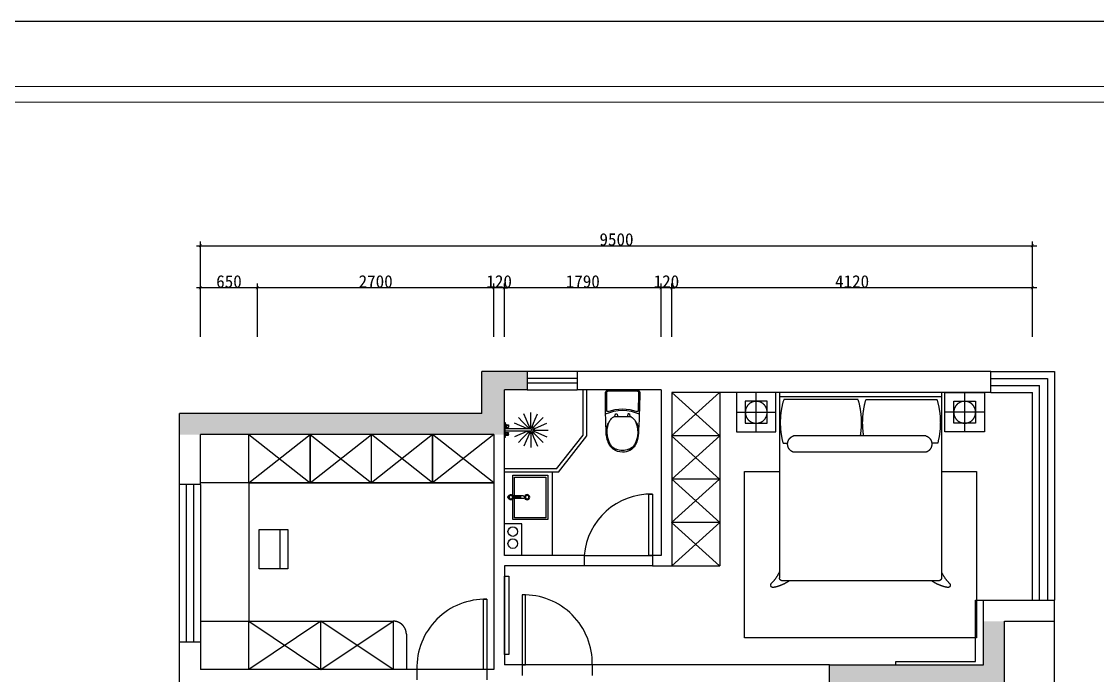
# Model space of a CAD drawing. Header units: inches. Extents: x 1174834 to 1369688, y -175882 to -108740.
# Drawn here: x 1280407 to 1292693, y -164377 to -156912 of the extents above; entities that cross this region are included whole.
import ezdxf

# ---------------------------------------------------------------- set-up
doc = ezdxf.new("R2010")
doc.units = ezdxf.units.IN
doc.header["$LTSCALE"] = 500
doc.header["$MEASUREMENT"] = 0
doc.linetypes.add('ACAD_ISO03W100', pattern=[30, 12, -18])
doc.linetypes.add('DASH', pattern=[0.35, 0.25, -0.1])
for name, color, linetype in [('0--家具', 2, 'Continuous'), ('0--家具细线', 14, 'Continuous'), ('0-原始窗户', 2, 'Continuous'), ('A-01-原始墙体', 7, 'Continuous'), ('FF-FURN', 51, 'Continuous'), ('SH-尺寸标注', 32, 'Continuous'), ('WALL', 255, 'Continuous'), ('填充', 251, 'Continuous'), ('家具', 2, 'Continuous'), ('特细线', 251, 'Continuous')]:
    doc.layers.add(name, color=color, linetype=linetype)
doc.layers.add('填充线', color=143, linetype='Continuous', lineweight=9)
doc.dimstyles.new('D_20_2.35', dxfattribs={"dimtxt": 142.857143, "dimasz": 35.714286, "dimexe": 47.619048, "dimexo": 0, "dimgap": 0, "dimtad": 1, "dimdec": 0, "dimzin": 1, "dimdsep": 46, "dimtxsty": 'Standard', "dimblk": 'ARCHTICK', "dimcen": 0.09, "dimdle": 47.619048, "dimclrd": 252, "dimclre": 252, "dimclrt": 134, "dimadec": 0, "dimazin": 0, "dimtfac": 1, "dimtdec": 4, "dimtix": 1, "dimtmove": 2, "dimatfit": 3, "dimfxl": 1, "dimtolj": 1, "dimtzin": 0, "dimarcsym": 0})

# ---------------------------------------------------------------- blocks, each defined once
blk = doc.blocks.new('_ArchTick')
at = {"color": 0, "linetype": 'ByBlock', "const_width": 0.15}
blk.add_lwpolyline([(-0.5, -0.5), (0.5, 0.5)], dxfattribs=at)
blk = doc.blocks.new('*D124')
at = {"layer": 'Defpoints', "color": 0, "linetype": 'Continuous', "lineweight": -3, "transparency": 16777216}
for p in [(1287831, -159951), (1287831, -160511), (1291951, -160511)]:
    blk.add_point(p, dxfattribs=at)
at = {"layer": 'SH-尺寸标注', "color": 252, "linetype": 'Continuous', "lineweight": -2, "transparency": 16777216}
for p, q in [((1291999, -159951), (1287784, -159951)), ((1287831, -160511), (1287831, -159904)), ((1291951, -160511), (1291951, -159904))]:
    blk.add_line(p, q, dxfattribs=at)
at = {"layer": 'SH-尺寸标注', "color": 252, "linetype": 'Continuous', "lineweight": -2, "transparency": 16777216, "xscale": 35.71428581050463, "yscale": 35.71428581050463, "zscale": 35.71428581050463, "rotation": 180}
blk.add_blockref('_ArchTick', (1287831, -159951), dxfattribs=at)
at = {"layer": 'SH-尺寸标注', "color": 252, "linetype": 'Continuous', "lineweight": -2, "transparency": 16777216, "xscale": 35.71428581050463, "yscale": 35.71428581050463, "zscale": 35.71428581050463}
blk.add_blockref('_ArchTick', (1291951, -159951), dxfattribs=at)
at = {"layer": 'SH-尺寸标注', "color": 134, "linetype": 'Continuous', "transparency": 16777216, "insert": (1289891, -159880), "char_height": 142.9, "attachment_point": 5}
blk.add_mtext('\\A1;4120', dxfattribs=at)
blk = doc.blocks.new('*D125')
at = {"layer": 'Defpoints', "color": 0, "linetype": 'Continuous', "lineweight": -3, "transparency": 16777216}
for p in [(1287711, -159951), (1287711, -160511), (1287831, -160511)]:
    blk.add_point(p, dxfattribs=at)
at = {"layer": 'SH-尺寸标注', "color": 252, "linetype": 'Continuous', "lineweight": -2, "transparency": 16777216}
for p, q in [((1287711, -159951), (1287676, -159951)), ((1287711, -160511), (1287711, -159904)), ((1287831, -159951), (1287711, -159951)), ((1287831, -160511), (1287831, -159904)), ((1287831, -159951), (1287867, -159951))]:
    blk.add_line(p, q, dxfattribs=at)
at = {"layer": 'SH-尺寸标注', "color": 252, "linetype": 'Continuous', "lineweight": -2, "transparency": 16777216, "xscale": 35.71428581050463, "yscale": 35.71428581050463, "zscale": 35.71428581050463}
blk.add_blockref('_ArchTick', (1287711, -159951), dxfattribs=at)
at = {"layer": 'SH-尺寸标注', "color": 252, "linetype": 'Continuous', "lineweight": -2, "transparency": 16777216, "xscale": 35.71428581050463, "yscale": 35.71428581050463, "zscale": 35.71428581050463, "rotation": 180}
blk.add_blockref('_ArchTick', (1287831, -159951), dxfattribs=at)
at = {"layer": 'SH-尺寸标注', "color": 134, "linetype": 'Continuous', "transparency": 16777216, "insert": (1287771, -159880), "char_height": 142.9, "attachment_point": 5}
blk.add_mtext('\\A1;120', dxfattribs=at)
blk = doc.blocks.new('*D126')
at = {"layer": 'Defpoints', "color": 0, "linetype": 'Continuous', "lineweight": -3, "transparency": 16777216}
for p in [(1285921, -159951), (1285921, -160511), (1287711, -160511)]:
    blk.add_point(p, dxfattribs=at)
at = {"layer": 'SH-尺寸标注', "color": 252, "linetype": 'Continuous', "lineweight": -2, "transparency": 16777216}
for p, q in [((1287759, -159951), (1285874, -159951)), ((1285921, -160511), (1285921, -159904)), ((1287711, -160511), (1287711, -159904))]:
    blk.add_line(p, q, dxfattribs=at)
at = {"layer": 'SH-尺寸标注', "color": 252, "linetype": 'Continuous', "lineweight": -2, "transparency": 16777216, "xscale": 35.71428581050463, "yscale": 35.71428581050463, "zscale": 35.71428581050463, "rotation": 180}
blk.add_blockref('_ArchTick', (1285921, -159951), dxfattribs=at)
at = {"layer": 'SH-尺寸标注', "color": 252, "linetype": 'Continuous', "lineweight": -2, "transparency": 16777216, "xscale": 35.71428581050463, "yscale": 35.71428581050463, "zscale": 35.71428581050463}
blk.add_blockref('_ArchTick', (1287711, -159951), dxfattribs=at)
at = {"layer": 'SH-尺寸标注', "color": 134, "linetype": 'Continuous', "transparency": 16777216, "insert": (1286816, -159880), "char_height": 142.9, "attachment_point": 5}
blk.add_mtext('\\A1;1790', dxfattribs=at)
blk = doc.blocks.new('*D127')
at = {"layer": 'Defpoints', "color": 0, "linetype": 'Continuous', "lineweight": -3, "transparency": 16777216}
for p in [(1285801, -159951), (1285801, -160511), (1285921, -160511)]:
    blk.add_point(p, dxfattribs=at)
at = {"layer": 'SH-尺寸标注', "color": 252, "linetype": 'Continuous', "lineweight": -2, "transparency": 16777216}
for p, q in [((1285801, -159951), (1285766, -159951)), ((1285801, -160511), (1285801, -159904)), ((1285921, -159951), (1285801, -159951)), ((1285921, -160511), (1285921, -159904)), ((1285921, -159951), (1285957, -159951))]:
    blk.add_line(p, q, dxfattribs=at)
at = {"layer": 'SH-尺寸标注', "color": 252, "linetype": 'Continuous', "lineweight": -2, "transparency": 16777216, "xscale": 35.71428581050463, "yscale": 35.71428581050463, "zscale": 35.71428581050463}
blk.add_blockref('_ArchTick', (1285801, -159951), dxfattribs=at)
at = {"layer": 'SH-尺寸标注', "color": 252, "linetype": 'Continuous', "lineweight": -2, "transparency": 16777216, "xscale": 35.71428581050463, "yscale": 35.71428581050463, "zscale": 35.71428581050463, "rotation": 180}
blk.add_blockref('_ArchTick', (1285921, -159951), dxfattribs=at)
at = {"layer": 'SH-尺寸标注', "color": 134, "linetype": 'Continuous', "transparency": 16777216, "insert": (1285861, -159880), "char_height": 142.9, "attachment_point": 5}
blk.add_mtext('\\A1;120', dxfattribs=at)
blk = doc.blocks.new('*D128')
at = {"layer": 'Defpoints', "color": 0, "linetype": 'Continuous', "lineweight": -3, "transparency": 16777216}
for p in [(1283101, -159951), (1283101, -160511), (1285801, -160511)]:
    blk.add_point(p, dxfattribs=at)
at = {"layer": 'SH-尺寸标注', "color": 252, "linetype": 'Continuous', "lineweight": -2, "transparency": 16777216}
for p, q in [((1285849, -159951), (1283054, -159951)), ((1283101, -160511), (1283101, -159904)), ((1285801, -160511), (1285801, -159904))]:
    blk.add_line(p, q, dxfattribs=at)
at = {"layer": 'SH-尺寸标注', "color": 252, "linetype": 'Continuous', "lineweight": -2, "transparency": 16777216, "xscale": 35.71428581050463, "yscale": 35.71428581050463, "zscale": 35.71428581050463, "rotation": 180}
blk.add_blockref('_ArchTick', (1283101, -159951), dxfattribs=at)
at = {"layer": 'SH-尺寸标注', "color": 252, "linetype": 'Continuous', "lineweight": -2, "transparency": 16777216, "xscale": 35.71428581050463, "yscale": 35.71428581050463, "zscale": 35.71428581050463}
blk.add_blockref('_ArchTick', (1285801, -159951), dxfattribs=at)
at = {"layer": 'SH-尺寸标注', "color": 134, "linetype": 'Continuous', "transparency": 16777216, "insert": (1284451, -159880), "char_height": 142.9, "attachment_point": 5}
blk.add_mtext('\\A1;2700', dxfattribs=at)
blk = doc.blocks.new('*D129')
at = {"layer": 'Defpoints', "color": 0, "linetype": 'Continuous', "lineweight": -3, "transparency": 16777216}
for p in [(1282451, -159951), (1282451, -160511), (1283101, -160511)]:
    blk.add_point(p, dxfattribs=at)
at = {"layer": 'SH-尺寸标注', "color": 252, "linetype": 'Continuous', "lineweight": -2, "transparency": 16777216}
for p, q in [((1283149, -159951), (1282404, -159951)), ((1282451, -160511), (1282451, -159904)), ((1283101, -160511), (1283101, -159904))]:
    blk.add_line(p, q, dxfattribs=at)
at = {"layer": 'SH-尺寸标注', "color": 252, "linetype": 'Continuous', "lineweight": -2, "transparency": 16777216, "xscale": 35.71428581050463, "yscale": 35.71428581050463, "zscale": 35.71428581050463, "rotation": 180}
blk.add_blockref('_ArchTick', (1282451, -159951), dxfattribs=at)
at = {"layer": 'SH-尺寸标注', "color": 252, "linetype": 'Continuous', "lineweight": -2, "transparency": 16777216, "xscale": 35.71428581050463, "yscale": 35.71428581050463, "zscale": 35.71428581050463}
blk.add_blockref('_ArchTick', (1283101, -159951), dxfattribs=at)
at = {"layer": 'SH-尺寸标注', "color": 134, "linetype": 'Continuous', "transparency": 16777216, "insert": (1282776, -159880), "char_height": 142.9, "attachment_point": 5}
blk.add_mtext('\\A1;650', dxfattribs=at)
blk = doc.blocks.new('*D130')
at = {"layer": 'Defpoints', "color": 0, "linetype": 'Continuous', "lineweight": -3, "transparency": 16777216}
for p in [(1291951, -159471), (1282451, -160511), (1291951, -160511)]:
    blk.add_point(p, dxfattribs=at)
at = {"layer": 'SH-尺寸标注', "color": 252, "linetype": 'Continuous', "lineweight": -2, "transparency": 16777216}
for p, q in [((1282451, -160511), (1282451, -159424)), ((1291951, -160511), (1291951, -159424)), ((1282404, -159471), (1291999, -159471))]:
    blk.add_line(p, q, dxfattribs=at)
at = {"layer": 'SH-尺寸标注', "color": 252, "linetype": 'Continuous', "lineweight": -2, "transparency": 16777216, "xscale": 35.71428581050463, "yscale": 35.71428581050463, "zscale": 35.71428581050463, "rotation": 180}
blk.add_blockref('_ArchTick', (1282451, -159471), dxfattribs=at)
at = {"layer": 'SH-尺寸标注', "color": 252, "linetype": 'Continuous', "lineweight": -2, "transparency": 16777216, "xscale": 35.71428581050463, "yscale": 35.71428581050463, "zscale": 35.71428581050463}
blk.add_blockref('_ArchTick', (1291951, -159471), dxfattribs=at)
at = {"layer": 'SH-尺寸标注', "color": 134, "linetype": 'Continuous', "transparency": 16777216, "insert": (1287201, -159400), "char_height": 142.9, "attachment_point": 5}
blk.add_mtext('\\A1;9500', dxfattribs=at)
blk = doc.blocks.new('A$C7f7635a5')
at = {"color": 3, "linetype": 'DASH', "ltscale": 150}
for p, q in [((450, 2800), (0, 2800)), ((0, 2800), (0, 2350)), ((450, 2350), (450, 2800)), ((490, 2800), (490, 2117)), ((490, 2800), (2340, 2800)), ((490, 2750), (2340, 2750)), ((2340, 2800), (2340, 1895)), ((2380, 2350), (2380, 2800)), ((2380, 2800), (2830, 2800)), ((2830, 2800), (2830, 2350)), ((0, 2350), (450, 2350)), ((2830, 2350), (2380, 2350)), ((668, 2306), (2178, 2306)), ((490, 2117), (490, 753)), ((668, 2118), (2178, 2118)), ((1571, 2118), (2178, 2118)), ((2340, 1900), (2340, 753)), ((490, 753), (490, 685)), ((2340, 753), (2340, 685)), ((525, 650), (600, 650)), ((600, 650), (2230, 650)), ((2230, 650), (2305, 650))]:
    blk.add_line(p, q, dxfattribs=at)
at = {"color": 8, "linetype": 'DASH', "ltscale": 150}
for p, q in [((225, 2350), (225, 2800)), ((1353, 2719), (540, 2719)), ((1443, 2719), (2290, 2719)), ((2605, 2350), (2605, 2800)), ((350, 2700), (100, 2700)), ((100, 2700), (100, 2450)), ((350, 2450), (350, 2700)), ((2480, 2450), (2480, 2700)), ((2480, 2700), (2730, 2700)), ((2730, 2700), (2730, 2450)), ((0, 2575), (450, 2575)), ((2830, 2575), (2380, 2575)), ((100, 2450), (350, 2450)), ((2730, 2450), (2480, 2450)), ((533, 2221), (600, 2221)), ((2297, 2221), (2246, 2221)), ((490, 1900), (90, 1900)), ((90, 1900), (90, 0)), ((2740, 1900), (2340, 1900)), ((2740, 0), (2740, 1900)), ((90, 0), (2740, 0))]:
    blk.add_line(p, q, dxfattribs=at)
for centre in [(225, 2575), (2605, 2575)]:
    blk.add_circle(centre, 125, dxfattribs=at)
for centre, radius, start, end in [((1439, 2457), 936, 163.7614, 194.6385), ((454, 2457), 936, 350.6988, 16.2386), ((2342, 2457), 936, 163.7614, 189.3012), ((1391, 2457), 936, 345.3615, 16.2386), ((91, 933), 437, 314.4254, 335.7104), ((2739, 933), 437, 204.2896, 225.5746), ((416, 601), 26.4, 134.4254, 280.1236), ((341, 1021), 453, 280.1236, 304.9237), ((525, 685), 35, 180, 270), ((2489, 1021), 453, 235.0763, 259.8764), ((2305, 685), 35, 270, 0), ((2414, 601), 26.4, 259.8764, 45.5746)]:
    blk.add_arc(centre, radius, start, end, dxfattribs=at)
at = {"color": 3, "linetype": 'DASH', "ltscale": 150}
for centre, radius, start, end in [((699, 2212), 98.8, 107.9551, 252.0449), ((2148, 2212), 98.8, 287.9551, 72.0449), ((525, 685), 35, 180, 270), ((2305, 685), 35, 270, 0)]:
    blk.add_arc(centre, radius, start, end, dxfattribs=at)
blk = doc.blocks.new('thgfhjgfhjgjghj')
at = {"layer": '0-原始窗户', "color": 251}
for p, q in [((4099793, -874899), (4099793, -874559)), ((4100084, -874826), (4100084, -874626)), ((4100051, -874650), (4100051, -874659)), ((4100084, -874636), (4100054, -874646)), ((4100054, -874664), (4100084, -874674)), ((4100459, -874651), (4100456, -874655)), ((4100051, -874802), (4100051, -874793)), ((4100054, -874788), (4100084, -874778)), ((4100084, -874816), (4100054, -874806)), ((4100456, -874797), (4100459, -874801))]:
    blk.add_line(p, q, dxfattribs=at)
for centre, radius, start, end in [((4099803, -874559), 10, 90.698, 180), ((4099916, -883854), 9306, 89.3948, 90.698), ((4100472, -874726), 477, 159.8498, 200.2364), ((4100472, -874726), 462, 155.4075, 204.5925), ((4100014, -874558), 10, 339.8498, 89.3948), ((4100246, -874745), 201, 107.8427, 143.5972), ((4100258, -874854), 302, 61.5559, 115.2504), ((4100318, -874723), 158, 27.1668, 57.8719), ((4100055, -874650), 4.75, 108.5903, 180), ((4100055, -874659), 4.75, 180, 251.4097), ((4100318, -874723), 153, 358.8913, 26.4183), ((4100318, -874729), 153, 333.725, 1.1087), ((4100055, -874793), 4.75, 108.5903, 180), ((4100055, -874802), 4.75, 180, 251.4097), ((4100246, -874707), 201, 216.4028, 252.1573), ((4100258, -874598), 302, 244.7496, 298.3925), ((4100318, -874729), 158, 302.0261, 332.9663), ((4099803, -874899), 10, 180, 270.393), ((4099739, -865603), 9306, 270.393, 271.698), ((4100014, -874895), 10, 271.698, 20.2364)]:
    blk.add_arc(centre, radius, start, end, dxfattribs=at)
at = {"layer": '家具', "color": 3}
blk.add_line((4099778, -874894), (4099778, -874564), dxfattribs=at)
for centre, radius, start, end in [((4099808, -874564), 30, 90.6676, 180), ((4099916, -883854), 9321, 87.6689, 90.6676), ((4100265, -874841), 298, 70.5406, 105.8597), ((4100318, -874723), 170, 358.9968, 74.0306), ((4100318, -874729), 170, 302.1281, 1.0032), ((4100265, -874611), 298, 254.1403, 298.6381), ((4099808, -874894), 30, 180, 270.424), ((4099739, -865603), 9321, 270.424, 273.4424)]:
    blk.add_arc(centre, radius, start, end, dxfattribs=at)
blk = doc.blocks.new('A$Cfc64ca04')
at = {"color": 3, "linetype": 'DASH', "ltscale": 150}
for p, q in [((21, 255), (0, 255)), ((0, 245), (0, 255)), ((180, 265), (53, 265)), ((70, 255), (59, 255)), ((70, 242), (70, 258)), ((150, 258), (70, 258)), ((150, 242), (150, 258)), ((21, 245), (0, 245)), ((180, 235), (53, 235)), ((70, 245), (59, 245)), ((150, 242), (70, 242))]:
    blk.add_line(p, q, dxfattribs=at)
blk.add_lwpolyline([(60, 228), (60, 0), (460, 0), (460, 505), (60, 505), (60, 272)], dxfattribs=at)
at = {"color": 251, "true_color": 0x636466}
blk.add_lwpolyline([(80, 235), (80, 20), (440, 20), (440, 485), (80, 485), (80, 265)], dxfattribs=at)
at = {"color": 3, "linetype": 'DASH', "ltscale": 150}
blk.add_circle((40, 250), 20, dxfattribs=at)
for centre, radius, start, end in [((40, 250), 30, 30, 170.4059), ((180, 250), 15, 270, 90), ((40, 250), 30, 189.5941, 330)]:
    blk.add_arc(centre, radius, start, end, dxfattribs=at)
at = {"layer": 'FF-FURN', "color": 250}
for radius in [30, 20]:
    blk.add_circle((225, 250), radius, dxfattribs=at)
blk = doc.blocks.new('A$C4CD82E51')
at = {"color": 250, "linetype": 'ACAD_ISO03W100'}
for p, q in [((280, 233), (323, 251)), ((172, 172), (138, 138)), ((237, 215), (280, 233))]:
    blk.add_line(p, q, dxfattribs=at)
at = {"layer": '0--家具', "color": 144}
for p, q in [((479, 260), (455, 258)), ((455, 258), (455, 256)), ((455, 252), (455, 233)), ((487, 256), (493, 256)), ((200, 212), (493, 212)), ((200, 188), (493, 188)), ((455, 148), (455, 167)), ((455, 142), (455, 144)), ((479, 140), (455, 142)), ((487, 232), (493, 232)), ((487, 168), (493, 168)), ((487, 144), (493, 144))]:
    blk.add_line(p, q, dxfattribs=at)
for points in [[(480, 261, -0.246515), (473, 258), (452, 256)], [(452, 252), (473, 250, -1), (473, 235), (452, 233)], [(452, 148), (473, 150, 1), (473, 165), (452, 167)], [(480, 139, 0.246515), (473, 143), (452, 144)]]:
    blk.add_lwpolyline(points, format="xyb", dxfattribs=at)
for points in [[(480, 261), (487, 261), (487, 226), (452, 229), (452, 233)], [(452, 252), (452, 256)], [(480, 139), (487, 139), (487, 174), (452, 171), (452, 167)], [(452, 148), (452, 144)]]:
    blk.add_lwpolyline(points, dxfattribs=at)
blk.add_lwpolyline([(500, 121), (495, 121, -2.688214), (493, 126), (493, 275, -2.688214), (495, 280), (500, 280)], format="xyb", close=True, dxfattribs=at)
for radius, start, end in [(40, 17.4576, 342.5424), (30, 23.5782, 336.4218), (12, 90, 270)]:
    blk.add_arc((200, 200), radius, start, end, dxfattribs=at)
at = {"layer": '0--家具细线', "color": 250, "linetype": 'ACAD_ISO03W100'}
for p, q in [((149, 323), (123, 385)), ((200, 334), (200, 400)), ((251, 323), (277, 385)), ((77, 251), (15, 277)), ((106, 294), (59, 341)), ((120, 233), (77, 251)), ((138, 262), (106, 294)), ((172, 228), (138, 262)), ((167, 280), (149, 323)), ((185, 237), (167, 280)), ((200, 287), (200, 334)), ((200, 240), (200, 287)), ((215, 237), (233, 280)), ((228, 228), (262, 262)), ((233, 280), (251, 323)), ((262, 262), (294, 294)), ((294, 294), (341, 341)), ((323, 251), (385, 277)), ((67, 200), (0, 200)), ((77, 149), (15, 123)), ((113, 200), (67, 200)), ((120, 167), (77, 149)), ((138, 138), (106, 106)), ((160, 200), (113, 200)), ((163, 215), (120, 233)), ((163, 185), (120, 167)), ((185, 163), (167, 120)), ((200, 160), (200, 113)), ((215, 163), (233, 120)), ((228, 172), (262, 138)), ((237, 185), (280, 167)), ((262, 138), (294, 106)), ((280, 167), (323, 149)), ((323, 149), (385, 123)), ((106, 106), (59, 59)), ((149, 77), (123, 15)), ((167, 120), (149, 77)), ((200, 113), (200, 67)), ((200, 67), (200, 0)), ((233, 120), (251, 77)), ((251, 77), (277, 15)), ((294, 106), (341, 59))]:
    blk.add_line(p, q, dxfattribs=at)
blk = doc.blocks.new('JNNJ')
at = {"layer": 'WALL', "color": 8, "ltscale": 0.5}
blk.add_line((308185, -80914), (283797, -80914), dxfattribs=at)
at = {"layer": '填充线'}
for p, q in [((284431, -81588), (307456, -81588)), ((307293, -81751), (284594, -81751))]:
    blk.add_line(p, q, dxfattribs=at)
blk = doc.blocks.new('HHYT')
blk.add_blockref('JNNJ', (99287, -17246))

msp = doc.modelspace()

# ---------------------------------------------------------------- hatches: boundary and pattern name
at = {"layer": '特细线'}
h = msp.add_hatch(color=256, dxfattribs=at)
h.dxf.hatch_style = 1
h.paths.add_polyline_path([(1285921.5, -161117.4), (1286181.5, -161117.4), (1286181.5, -160907.4), (1285661.5, -160907.4), (1285661.5, -161387.4), (1282211.5, -161387.4), (1282211.5, -161627.4), (1285921.5, -161627.4)])
h = msp.add_hatch(color=256, dxfattribs=at)
h.dxf.hatch_style = 1
h.paths.add_polyline_path([(1291631.5, -163757.4), (1291391.5, -163757.4), (1291391.5, -164257.4), (1290391.5, -164257.4), (1289631.5, -164257.4), (1289631.5, -164517.4), (1290391.5, -164517.4), (1290391.5, -165184.4), (1290651.5, -165184.4), (1290651.5, -164517.4), (1291631.5, -164517.4)])

# ---------------------------------------------------------------- linework, layer by layer
at = {"color": 3, "linetype": 'DASH', "ltscale": 150}
for p, q in [((1288381.5, -161147.4), (1288381.5, -163127.4)), ((1288379.4, -161642.4), (1287829.4, -161642.4)), ((1286471.5, -163007.4), (1286471.5, -162057.4)), ((1288381.5, -162137.4), (1287831.5, -162137.4)), ((1285801.5, -162177.4), (1282451.5, -162177.4)), ((1283001.5, -162177.4), (1285801.5, -162177.4)), ((1283001.5, -162177.4), (1283001.5, -163757.4)), ((1288383.5, -162632.4), (1287833.5, -162632.4)), ((1283358.8, -163160.8), (1283358.8, -162710.8)), ((1287831.5, -163127.4), (1288381.5, -163127.4)), ((1282451.5, -163757.4), (1284651.5, -163757.4)), ((1282451.5, -163757.4), (1283001.5, -163757.4)), ((1284801.5, -163907.4), (1284801.5, -164307.4))]:
    msp.add_line(p, q, dxfattribs=at)
at = {"color": 3}
msp.add_line((1283101.5, -161627.4), (1282451.5, -161627.4), dxfattribs=at)
at = {"color": 147, "linetype": 'ACAD_ISO03W100', "ltscale": 3}
for p, q in [((1283001.5, -162177.4), (1283701.5, -161627.4)), ((1283001.5, -161627.4), (1283701.5, -162177.4)), ((1283001.5, -162177.4), (1283001.5, -161627.4)), ((1283701.5, -161627.4), (1283701.5, -162177.4)), ((1283701.5, -161627.4), (1284401.5, -162177.4)), ((1283701.5, -162177.4), (1283701.5, -161627.4)), ((1283701.5, -162177.4), (1284401.5, -161627.4)), ((1284401.5, -162177.4), (1284401.5, -161627.4)), ((1285101.5, -161627.4), (1284401.5, -162177.4)), ((1285101.5, -162177.4), (1284401.5, -161627.4)), ((1285101.5, -161627.4), (1285101.5, -162177.4)), ((1285801.5, -162177.4), (1285101.5, -161627.4)), ((1285101.5, -162177.4), (1285101.5, -161627.4)), ((1285801.5, -161627.4), (1285101.5, -162177.4)), ((1283001.5, -164307.4), (1283001.5, -163757.4)), ((1283826.5, -163757.4), (1283001.5, -164307.4)), ((1283001.5, -163757.4), (1283826.5, -164307.4)), ((1283826.5, -164307.4), (1283826.5, -163757.4)), ((1284651.5, -164307.4), (1283826.5, -163757.4)), ((1283826.5, -164307.4), (1284651.5, -163757.4)), ((1284651.5, -163757.4), (1284651.5, -164307.4))]:
    msp.add_line(p, q, dxfattribs=at)
at = {"color": 7, "ltscale": 5, "true_color": 0xffffff}
for q in [(1284401.5, -161627.4), (1285801.5, -162177.4)]:
    msp.add_line((1285801.5, -161627.4), q, dxfattribs=at)
at = {"color": 147, "linetype": 'ACAD_ISO03W100', "ltscale": 3}
for points in [[(1288377.4, -163127.4), (1287827.4, -162632.4), (1288377.4, -162137.4), (1287829.4, -161642.4), (1288377.4, -161147.4)], [(1287831.5, -163127.4), (1288381.5, -162632.4), (1287831.5, -162137.4), (1288379.4, -161642.4), (1287831.5, -161147.4)]]:
    msp.add_lwpolyline(points, dxfattribs=at)
at = {"color": 3}
for points in [[(1287611.5, -163007.4), (1287571.5, -163007.4), (1287571.5, -162307.4), (1287611.5, -162307.4)], [(1285921.5, -163244.6), (1285971.1, -163244.6), (1285971.1, -164139.3), (1285921.5, -164139.3)], [(1285721.5, -164307.4), (1285681.5, -164307.4), (1285681.5, -163507.4), (1285721.5, -163507.4)], [(1286123.4, -164257.4), (1286163.4, -164257.4), (1286163.4, -163457.4), (1286123.4, -163457.4)]]:
    msp.add_lwpolyline(points, close=True, dxfattribs=at)
at = {"color": 3, "linetype": 'DASH', "ltscale": 150}
msp.add_lwpolyline([(1283119.6, -163159.2), (1283119.6, -162709.2), (1283448.4, -162709.2), (1283448.4, -163159.2)], close=True, dxfattribs=at)
at = {"color": 3}
msp.add_lwpolyline([(1289631.5, -164257.4), (1285921.5, -164257.4)], dxfattribs=at)
for centre in [(1286017, -162734.2), (1286017, -162871.5)]:
    msp.add_circle(centre, 55, dxfattribs=at)
at = {"color": 3, "linetype": 'DASH', "ltscale": 150}
msp.add_arc((1284651.5, -163907.4), 150, 0, 90, dxfattribs=at)
at = {"layer": 'A-01-原始墙体', "color": 4}
for p, q in [((1286181.5, -160907.4), (1285661.5, -160907.4)), ((1285661.5, -161387.4), (1285661.5, -160907.4)), ((1286181.5, -160907.4), (1286181.5, -161117.4)), ((1291476.1, -160907.4), (1286751.5, -160907.4)), ((1286751.5, -160907.4), (1286751.5, -161117.4)), ((1291424.1, -160907.4), (1286751.5, -160907.4)), ((1291476.1, -161147.4), (1291476.1, -160907.4)), ((1286181.5, -161117.4), (1285921.5, -161117.4)), ((1285921.5, -163007.4), (1285921.5, -161117.4)), ((1287711.5, -161117.4), (1286751.5, -161117.4)), ((1287711.5, -161117.4), (1287711.5, -163007.4)), ((1291301.5, -161147.4), (1287831.5, -161147.4)), ((1287831.5, -161147.4), (1287831.5, -163127.4)), ((1291476.1, -161147.4), (1291301.5, -161147.4)), ((1285661.5, -161387.4), (1282211.5, -161387.4)), ((1282211.5, -162197.4), (1282211.5, -161387.4)), ((1282451.5, -162197.4), (1282451.5, -161627.4)), ((1285801.5, -161627.4), (1283101.5, -161627.4)), ((1285801.5, -161627.4), (1285801.5, -164307.4)), ((1282451.5, -162197.4), (1282211.5, -162197.4)), ((1286121.5, -162644.3), (1285921.5, -162644.3)), ((1286121.5, -163007.4), (1286121.5, -162644.3)), ((1286831.5, -163007.4), (1285921.5, -163007.4)), ((1286831.5, -163007.4), (1286831.5, -163127.4)), ((1287611.5, -163007.4), (1287611.5, -163127.4)), ((1287711.5, -163007.4), (1287611.5, -163007.4)), ((1285921.5, -163127.4), (1285921.5, -164257.4)), ((1286831.5, -163127.4), (1285921.5, -163127.4)), ((1287611.5, -163127.4), (1287831.5, -163127.4)), ((1291301.5, -164217.4), (1291301.5, -163517.4)), ((1291301.5, -163517.4), (1292201.5, -163517.4)), ((1291391.5, -164257.4), (1291391.5, -163517.4)), ((1292201.5, -163757.4), (1292201.5, -163517.4)), ((1291631.5, -163757.4), (1292201.5, -163757.4)), ((1291631.5, -164837.4), (1291631.5, -163757.4)), ((1292201.5, -165077.4), (1292201.5, -163757.4)), ((1282451.5, -163997.4), (1282211.5, -163997.4)), ((1282211.5, -164770.3), (1282211.5, -163997.4)), ((1282451.5, -163997.4), (1282451.5, -164307.4)), ((1286123.4, -164257.4), (1285921.5, -164257.4)), ((1286123.4, -164257.4), (1286123.4, -164377.4)), ((1286923.4, -164257.4), (1286923.4, -164377.4)), ((1289631.5, -164257.4), (1286923.4, -164257.4)), ((1289631.5, -164517.4), (1289631.5, -164257.4)), ((1289631.5, -164257.4), (1290391.5, -164257.4)), ((1290391.5, -164257.4), (1290391.5, -164217.4)), ((1290391.5, -164217.4), (1291301.5, -164217.4)), ((1290391.5, -164257.4), (1291391.5, -164257.4)), ((1284921.5, -164307.4), (1282451.5, -164307.4)), ((1284921.5, -164307.4), (1284921.5, -164427.4)), ((1285721.5, -164307.4), (1285721.5, -164427.4)), ((1285801.5, -164307.4), (1285721.5, -164307.4))]:
    msp.add_line(p, q, dxfattribs=at)
at = {"layer": '特细线'}
for p, q in [((1286751.5, -160907.4), (1286181.5, -160907.4)), ((1291476.1, -160907.4), (1292201.5, -160907.4)), ((1292201.5, -160907.4), (1292201.5, -163517.4)), ((1286751.5, -160987.4), (1286181.5, -160987.4)), ((1286181.5, -161037.4), (1286751.5, -161037.4)), ((1291476.1, -160987.4), (1292121.5, -160987.4)), ((1292121.5, -160987.4), (1292121.5, -163517.4)), ((1286181.5, -161117.4), (1286751.5, -161117.4)), ((1286821.5, -161632), (1286821.5, -161117.4)), ((1286861.5, -161642.8), (1286861.5, -161117.4)), ((1291476.1, -161067.4), (1292031.5, -161067.4)), ((1291476.1, -161147.4), (1291951.5, -161147.4)), ((1291951.5, -163517.4), (1291951.5, -161147.4)), ((1292031.5, -163517.4), (1292031.5, -161067.4)), ((1286517.2, -162017.4), (1286821.5, -161632)), ((1286540.2, -162057.4), (1286861.5, -161642.8)), ((1286517.2, -162017.4), (1285921.5, -162017.4)), ((1286540.2, -162057.4), (1285921.5, -162057.4)), ((1282211.5, -163997.4), (1282211.5, -162197.4)), ((1282291.5, -163997.4), (1282291.5, -162197.4)), ((1282371.5, -162197.4), (1282371.5, -163997.4)), ((1282451.5, -162197.4), (1282451.5, -163997.4)), ((1286831.5, -163007.4), (1287611.5, -163007.4)), ((1287611.5, -163127.4), (1286831.5, -163127.4)), ((1285721.5, -164307.4), (1284921.5, -164307.4))]:
    msp.add_line(p, q, dxfattribs=at)
for centre, radius, start, end in [((1287591.5, -163069.7), 762.5, 88.49708, 175.3148), ((1285701.5, -164287.4), 780.3, 88.5312, 181.4688), ((1286143.4, -164237.4), 780.3, 358.5312, 91.4688)]:
    msp.add_arc(centre, radius, start, end, dxfattribs=at)

# ---------------------------------------------------------------- block references
at = {"xscale": 1.1, "yscale": 1.1, "zscale": 1.1}
msp.add_blockref('HHYT', (852815.2, -48936), dxfattribs=at)
at = {"color": 85, "true_color": 0x58ba48, "xscale": -1, "rotation": 90}
msp.add_blockref('thgfhjgfhjgjghj', (412542.9, 3938660.3), dxfattribs=at)
at = {"color": 3, "xscale": -1}
msp.add_blockref('A$C7f7635a5', (1291401.6, -163947.4), dxfattribs=at)
at = {"color": 3, "xscale": -1, "rotation": 180}
msp.add_blockref('A$Cfc64ca04', (1285955.5, -162092.3), dxfattribs=at)
at = {"layer": '填充', "color": 10, "xscale": -1}
msp.add_blockref('A$C4CD82E51', (1286421.5, -161775), dxfattribs=at)

# ---------------------------------------------------------------- dimensions: what is measured, and where the dimension line sits
at = {"layer": 'SH-尺寸标注', "color": 252, "linetype": 'Continuous'}
dim = msp.add_aligned_dim(p1=(1282451.5, -160510.6), p2=(1291951.5, -160510.6), distance=1039.3, dimstyle='D_20_2.35', dxfattribs=at)
dim.commit()
dim.dimension.update_dxf_attribs({"geometry": '*D130', "text_midpoint": (1287201.5, -159399.9)})
for base, p1, p2, picture, middle in [((1282451.5, -159951.4), (1283101.5, -160510.6), (1282451.5, -160510.6), '*D129', (1282776.5, -159880)), ((1283101.5, -159951.4), (1285801.5, -160510.6), (1283101.5, -160510.6), '*D128', (1284451.5, -159880)), ((1285801.5, -159951.4), (1285921.5, -160510.6), (1285801.5, -160510.6), '*D127', (1285861.5, -159880)), ((1285921.5, -159951.4), (1287711.5, -160510.6), (1285921.5, -160510.6), '*D126', (1286816.5, -159880)), ((1287711.5, -159951.4), (1287831.5, -160510.6), (1287711.5, -160510.6), '*D125', (1287771.5, -159880)), ((1287831.5, -159951.4), (1291951.5, -160510.6), (1287831.5, -160510.6), '*D124', (1289891.5, -159880))]:
    dim = msp.add_linear_dim(base=base, p1=p1, p2=p2, angle=180, dimstyle='D_20_2.35', dxfattribs=at)
    dim.commit()
    dim.dimension.update_dxf_attribs({"geometry": picture, "text_midpoint": middle})

doc.saveas('drawing.dxf')
